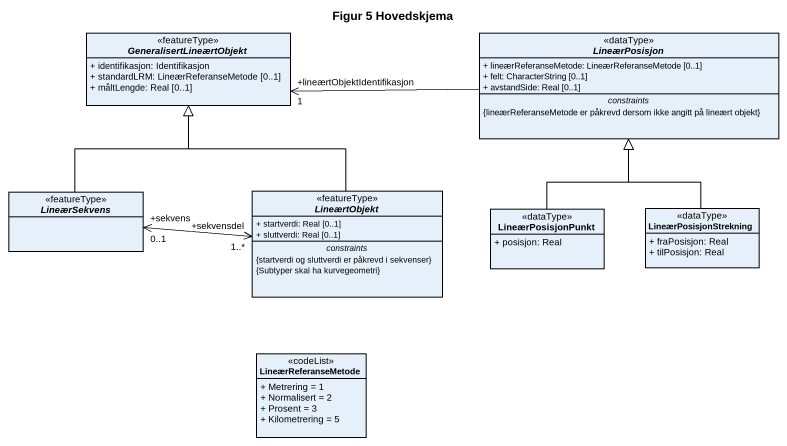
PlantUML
@startuml
title Figur 5 Hovedskjema
hide circle
hide empty members
skinparam classAttributeIconSize 0
abstract class GeneralisertLineærtObjekt <<featureType>> {
  + identifikasjon: Identifikasjon
  + standardLRM: LineærReferanseMetode [0..1]
  + måltLengde: Real [0..1]
}
abstract class LineærPosisjon <<dataType>> {
  + lineærReferanseMetode: LineærReferanseMetode [0..1]
  + felt: CharacterString [0..1]
  + avstandSide: Real [0..1]
  -- constraints --
  {lineærReferanseMetode er påkrevd dersom ikke angitt på lineært objekt}
}
abstract class LineærSekvens <<featureType>>
abstract class LineærtObjekt <<featureType>> {
  + startverdi: Real [0..1]
  + sluttverdi: Real [0..1]
  -- constraints --
  {startverdi og sluttverdi er påkrevd i sekvenser}
  {Subtyper skal ha kurvegeometri}
}
class LineærPosisjonPunkt <<dataType>> {
  + posisjon: Real
}
class LineærPosisjonStrekning <<dataType>> {
  + fraPosisjon: Real
  + tilPosisjon: Real
}
class LineærReferanseMetode <<codeList>> {
  + Metrering = 1
  + Normalisert = 2
  + Prosent = 3
  + Kilometrering = 5
}
LineærPosisjon -left-> "+lineærtObjektIdentifikasjon\n1" GeneralisertLineærtObjekt
LineærSekvens -up-|> GeneralisertLineærtObjekt
LineærtObjekt -up-|> GeneralisertLineærtObjekt
LineærtObjekt "+sekvensdel\n1..*" <-left-> "+sekvens\n0..1" LineærSekvens
LineærPosisjonPunkt -up-|> LineærPosisjon
LineærPosisjonStrekning -up-|> LineærPosisjon
@enduml
